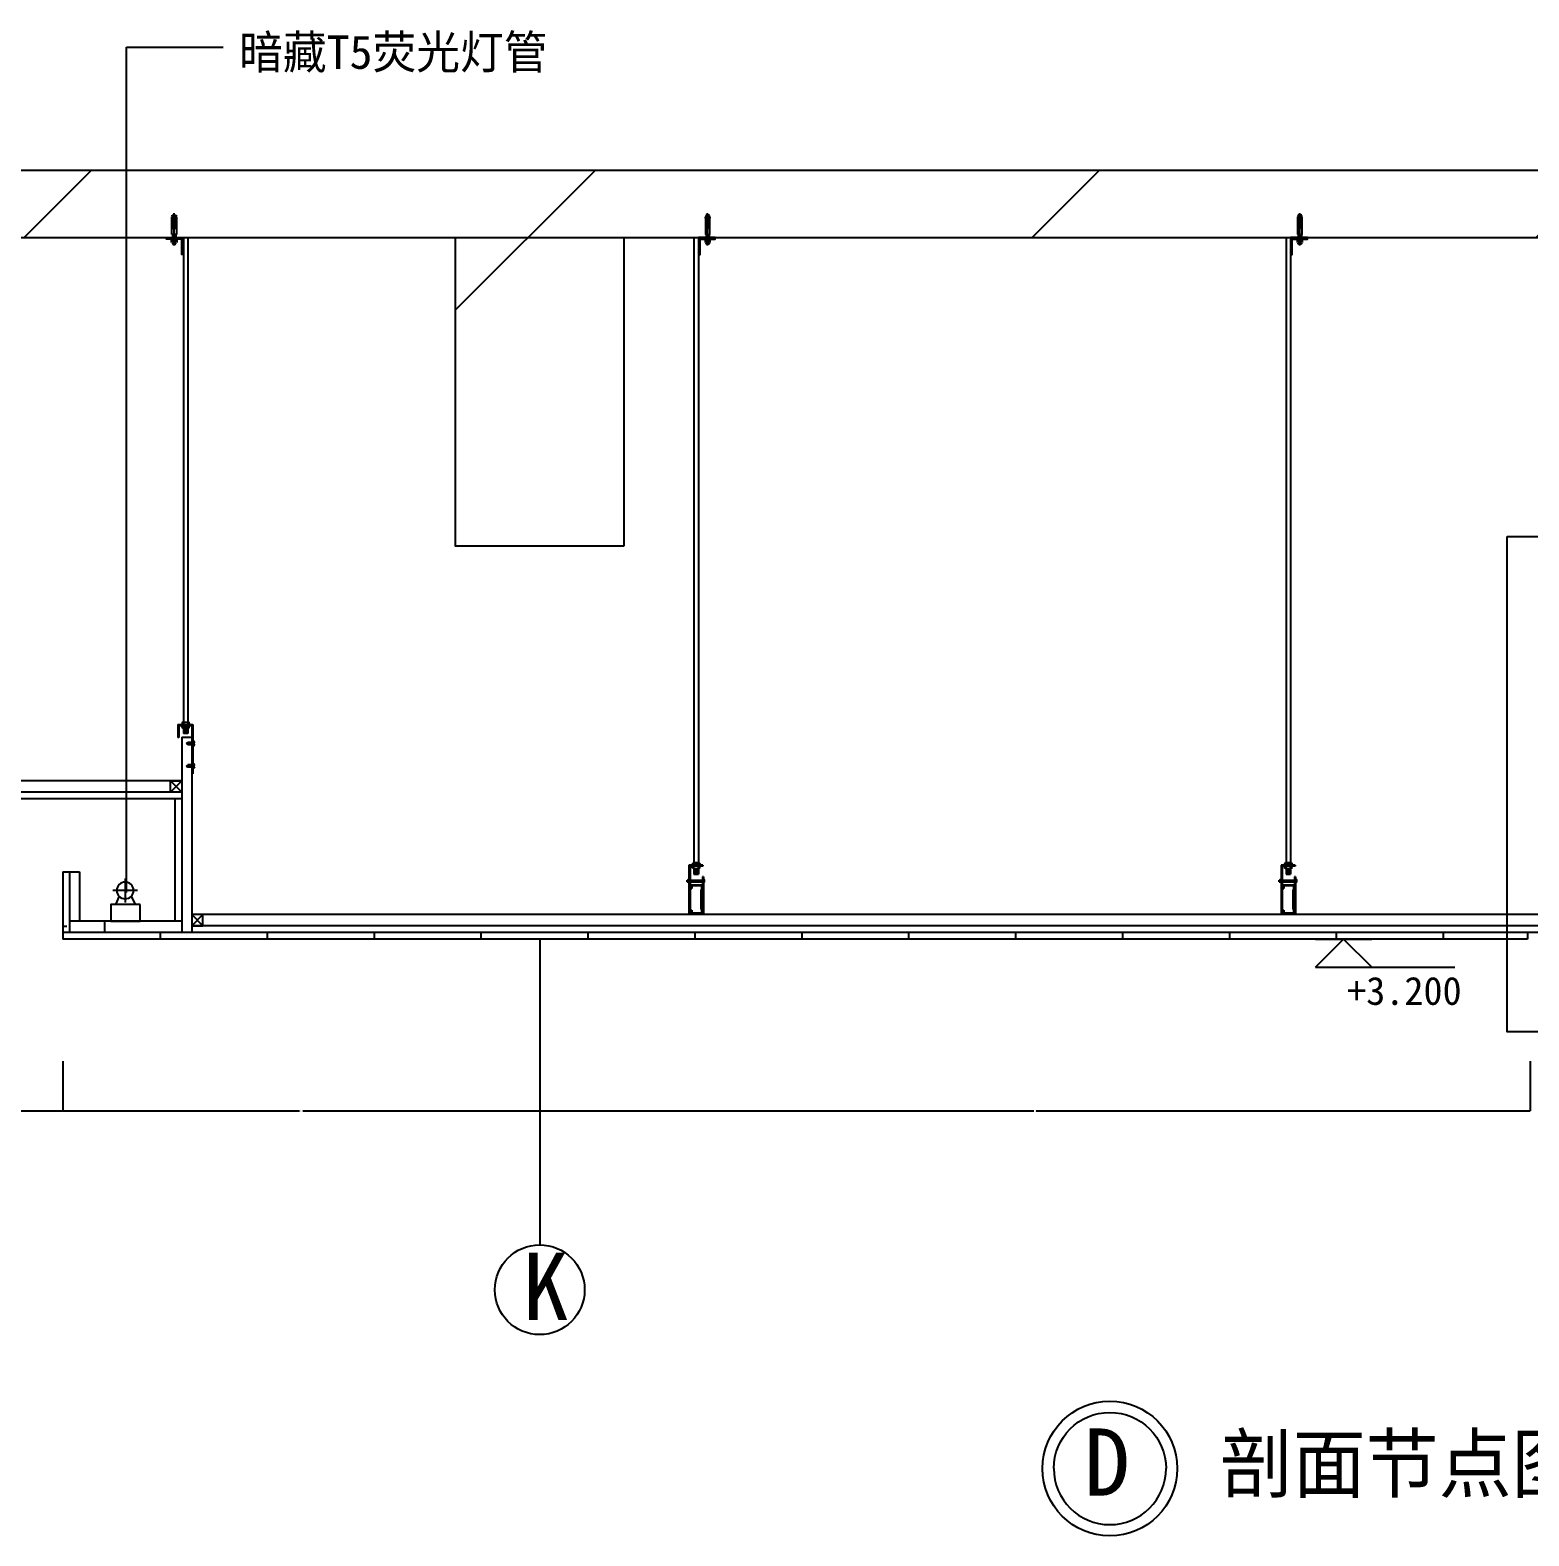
# Model space of a CAD drawing. Header units: metres. Extents: x 343211 to 355779, y -263405 to -260563.
# Drawn here: x 346882 to 349553, y -263405 to -260722 of the extents above; entities that cross this region are included whole.
import ezdxf

# ---------------------------------------------------------------- set-up
doc = ezdxf.new("R2010")
doc.units = ezdxf.units.M
for name, color, linetype in [('10', 8, 'Continuous'), ('16', 3, 'Continuous'), ('19', 9, 'Continuous'), ('2', 8, 'Continuous'), ('20', 1, 'Continuous'), ('22', 8, 'Continuous'), ('3', 2, 'Continuous'), ('7', 7, 'Continuous'), ('8', 7, 'Continuous'), ('9', 1, 'Continuous')]:
    doc.layers.add(name, color=color, linetype=linetype)
doc.dimstyles.get("Standard").update_dxf_attribs({"dimtxt": 2.5, "dimasz": 2.5, "dimexe": 1.25, "dimexo": 0.625, "dimtad": 1, "dimcen": 2.5, "dimazin": 3, "dimtfac": 1, "dimtmove": 0, "dimatfit": 3})

# ---------------------------------------------------------------- blocks, each defined once
blk = doc.blocks.new('HY-4')
at = {"layer": '20'}
for points in [[(-5, 0, -1), (5, 0, -1)], [(-5, 0, 1), (5, 0, 1)]]:
    blk.add_lwpolyline(points, format="xyb", dxfattribs=at)
blk.add_circle((0, 0), 6, dxfattribs=at)
blk.add_circle((0, 0), 6, dxfattribs=at)
blk = doc.blocks.new('HY6')
at = {"layer": '7'}
for p, q in [((-2.5, 2.5), (9.91, 2.5)), ((-2.5, 2.5), (0, 0)), ((2.5, 2.5), (0, 0)), ((-2.5, 0), (2.5, 0))]:
    blk.add_line(p, q, dxfattribs=at)
blk = doc.blocks.new('cd3')
at = {"layer": '22'}
for p, q in [((15408.93, -111315.97), (15433.93, -111315.97)), ((15408.93, -111315.97), (15408.93, -111317.97)), ((15408.93, -111317.97), (15431.93, -111317.97)), ((15414.64, -111313.29), (15414.64, -111315.97)), ((15414.64, -111320.66), (15414.64, -111317.97)), ((15425.03, -111312.1), (15415.83, -111312.1)), ((15425.03, -111321.85), (15415.83, -111321.85)), ((15417.03, -111301.64), (15417.03, -111315.93)), ((15417.03, -111311.86), (15425.03, -111311.86)), ((15417.03, -111313.29), (15417.03, -111315.97)), ((15417.03, -111315.97), (15417.03, -111315.99)), ((15417.03, -111320.66), (15417.03, -111317.97)), ((15417.03, -111321.85), (15417.03, -111332.03)), ((15425.03, -111322.62), (15417.03, -111323.4)), ((15417.03, -111323.56), (15425.03, -111323.39)), ((15425.03, -111323.49), (15417.03, -111324.22)), ((15417.03, -111324.42), (15425.03, -111324.42)), ((15425.03, -111324.5), (15417.03, -111325.09)), ((15425.03, -111301.64), (15425.03, -111313.29)), ((15426.22, -111312.1), (15425.03, -111312.1)), ((15425.03, -111313.29), (15425.03, -111315.97)), ((15425.03, -111315.97), (15425.03, -111315.99)), ((15425.03, -111320.66), (15425.03, -111317.97)), ((15426.22, -111321.85), (15425.03, -111321.85)), ((15425.03, -111321.85), (15425.03, -111332.03)), ((15427.41, -111313.29), (15427.41, -111315.97)), ((15427.41, -111320.66), (15427.41, -111317.97)), ((15431.93, -111317.97), (15431.93, -111401.97)), ((15433.93, -111315.97), (15433.93, -111403.97)), ((15406.48, -111342.09), (15406.48, -111345.99)), ((15406.92, -111341.64), (15407.93, -111341.64)), ((15406.92, -111342.54), (15407.93, -111342.54)), ((15407.93, -111342.54), (15406.92, -111342.54)), ((15406.92, -111345.54), (15407.93, -111345.54)), ((15407.93, -111345.54), (15406.92, -111345.54)), ((15406.92, -111346.43), (15407.93, -111346.43)), ((15407.93, -111336.97), (15407.93, -111403.97)), ((15407.93, -111336.97), (15409.93, -111336.97)), ((15407.93, -111341.64), (15407.93, -111346.43)), ((15409.93, -111336.97), (15409.93, -111401.97)), ((15433.13, -111342.54), (15409.93, -111342.54)), ((15433.13, -111345.54), (15409.93, -111345.54)), ((15417.03, -111325.29), (15425.03, -111325.47)), ((15425.03, -111325.58), (15417.03, -111326.36)), ((15417.03, -111326.5), (15425.03, -111326.32)), ((15425.03, -111326.45), (15417.03, -111327.18)), ((15417.03, -111327.36), (15425.03, -111327.36)), ((15425.03, -111327.45), (15417.03, -111328.04)), ((15417.03, -111328.21), (15425.03, -111328.4)), ((15425.03, -111328.47), (15417.03, -111328.79)), ((15425.03, -111329.39), (15417.03, -111329.06)), ((15417.03, -111329.64), (15425.03, -111329.46)), ((15425.03, -111330.4), (15417.03, -111329.81)), ((15417.03, -111330.5), (15425.03, -111330.5)), ((15425.03, -111331.41), (15417.03, -111330.68)), ((15417.03, -111331.36), (15425.03, -111331.53)), ((15425.03, -111332.03), (15417.03, -111332.03)), ((15428.67, -111342.54), (15428.14, -111345.54)), ((15428.93, -111342.54), (15428.41, -111345.54)), ((15429.37, -111342.54), (15428.84, -111345.54)), ((15429.63, -111342.54), (15429.11, -111345.54)), ((15430.07, -111342.54), (15429.54, -111345.54)), ((15430.33, -111342.54), (15429.81, -111345.54)), ((15430.77, -111342.54), (15430.24, -111345.54)), ((15431.03, -111342.54), (15430.51, -111345.54)), ((15431.47, -111342.54), (15430.94, -111345.54)), ((15431.73, -111342.54), (15431.21, -111345.54)), ((15432.17, -111342.54), (15431.64, -111345.54)), ((15432.43, -111342.54), (15431.91, -111345.54)), ((15432.87, -111342.54), (15432.34, -111345.54)), ((15433.13, -111342.54), (15432.61, -111345.54)), ((15433.93, -111341.64), (15433.93, -111346.43)), ((15434.94, -111341.64), (15433.93, -111341.64)), ((15434.94, -111342.54), (15433.93, -111342.54)), ((15434.94, -111345.54), (15433.93, -111345.54)), ((15434.94, -111346.43), (15433.93, -111346.43)), ((15435.84, -111342.54), (15435.31, -111345.54)), ((15435.38, -111342.09), (15435.38, -111345.99)), ((15437.13, -111342.54), (15435.38, -111342.54)), ((15437.13, -111345.54), (15435.38, -111345.54)), ((15436.1, -111342.54), (15435.58, -111345.54)), ((15436.54, -111342.54), (15436.01, -111345.54)), ((15436.8, -111342.54), (15436.28, -111345.54)), ((15437.13, -111345.54), (15437.13, -111342.54)), ((15409.93, -111351.97), (15429.93, -111351.97)), ((15409.93, -111359.01), (15409.93, -111351.97)), ((15409.93, -111359.01), (15410.93, -111359.94)), ((15410.93, -111394.01), (15410.93, -111359.94)), ((15411.13, -111353.17), (15428.73, -111353.17)), ((15411.13, -111358.49), (15411.13, -111353.17)), ((15411.13, -111358.49), (15412.13, -111359.42)), ((15412.13, -111394.53), (15412.13, -111359.42)), ((15428.73, -111353.17), (15428.73, -111357.47)), ((15429.93, -111357.47), (15428.73, -111357.47)), ((15429.93, -111351.97), (15429.93, -111357.47)), ((15407.93, -111403.97), (15433.93, -111403.97)), ((15409.93, -111394.94), (15410.93, -111394.01)), ((15409.93, -111401.97), (15409.93, -111394.94)), ((15429.93, -111401.97), (15409.93, -111401.97)), ((15409.93, -111401.97), (15431.93, -111401.97)), ((15411.13, -111395.46), (15412.13, -111394.53)), ((15411.13, -111400.77), (15411.13, -111395.46)), ((15428.73, -111400.77), (15411.13, -111400.77)), ((15429.93, -111396.47), (15428.73, -111396.47)), ((15428.73, -111396.47), (15428.73, -111400.77)), ((15429.93, -111396.47), (15429.93, -111401.97))]:
    blk.add_line(p, q, dxfattribs=at)
for centre, radius, start, end in [((15415.83, -111313.29), 1.19, 90, 180), ((15415.83, -111320.66), 1.19, 180, 270), ((15415.83, -111313.29), 1.19, 0, 90), ((15415.83, -111320.66), 1.19, 270, 0), ((15418.22, -111313.29), 1.19, 90, 180), ((15418.22, -111320.66), 1.19, 180, 270), ((15423.83, -111313.29), 1.19, 0, 90), ((15423.83, -111320.66), 1.19, 270, 0), ((15426.22, -111313.29), 1.19, 90, 180), ((15426.22, -111320.66), 1.19, 180, 270), ((15426.22, -111313.29), 1.19, 0, 90), ((15426.22, -111320.66), 1.19, 270, 0), ((15406.92, -111342.09), 0.45, 90, 180), ((15406.92, -111342.09), 0.45, 180, 270), ((15406.92, -111342.99), 0.45, 90, 180), ((15406.92, -111345.09), 0.45, 180, 270), ((15406.92, -111345.99), 0.45, 90, 180), ((15406.92, -111345.99), 0.45, 180, 270), ((15434.94, -111342.09), 0.45, 0, 90), ((15434.94, -111342.09), 0.45, 270, 0), ((15434.94, -111342.99), 0.45, 0, 90), ((15434.94, -111345.09), 0.45, 270, 0), ((15434.94, -111345.99), 0.45, 0, 90), ((15434.94, -111345.99), 0.45, 270, 0)]:
    blk.add_arc(centre, radius, start, end, dxfattribs=at)
blk = doc.blocks.new('dg1')
at = {"layer": '22'}
for p, q in [((15767.4, -29327.36), (15767.4, -29369.94)), ((15745.46, -29348.69), (15789.24, -29348.69)), ((15756.54, -29358.94), (15749.87, -29373.75)), ((15778.26, -29358.94), (15784.93, -29373.75))]:
    blk.add_line(p, q, dxfattribs=at)
blk.add_lwpolyline([(15740.68, -29373.75), (15792.83, -29373.75), (15792.83, -29403.58), (15740.68, -29403.58)], close=True, dxfattribs=at)
blk.add_circle((15767.4, -29348.69), 14.93, dxfattribs=at)
blk = doc.blocks.new('c4')
at = {"layer": '22'}
for p, q in [((15553.57, -111027.72), (15553.57, -111042.01)), ((15561.57, -111027.72), (15561.57, -111039.37)), ((15543.47, -111042.05), (15570.47, -111042.05)), ((15543.47, -111042.05), (15543.47, -111065.14)), ((15545.47, -111044.05), (15568.47, -111044.05)), ((15545.47, -111044.05), (15545.47, -111065.14)), ((15551.19, -111039.37), (15551.19, -111042.05)), ((15551.19, -111046.74), (15551.19, -111044.05)), ((15561.57, -111038.17), (15552.38, -111038.17)), ((15561.57, -111047.93), (15552.38, -111047.93)), ((15553.57, -111037.94), (15561.57, -111037.94)), ((15553.57, -111039.37), (15553.57, -111042.05)), ((15553.57, -111042.05), (15553.57, -111042.07)), ((15553.57, -111046.74), (15553.57, -111044.05)), ((15553.57, -111047.93), (15553.57, -111058.11)), ((15561.57, -111048.7), (15553.57, -111049.47)), ((15553.57, -111049.64), (15561.57, -111049.46)), ((15561.57, -111049.57), (15553.57, -111050.3)), ((15553.57, -111050.5), (15561.57, -111050.5)), ((15561.57, -111050.58), (15553.57, -111051.17)), ((15553.57, -111051.37), (15561.57, -111051.55)), ((15561.57, -111051.65), (15553.57, -111052.43)), ((15553.57, -111052.57), (15561.57, -111052.4)), ((15561.57, -111052.52), (15553.57, -111053.26)), ((15553.57, -111053.43), (15561.57, -111053.43)), ((15561.57, -111053.53), (15553.57, -111054.12)), ((15553.57, -111054.29), (15561.57, -111054.48)), ((15561.57, -111054.55), (15553.57, -111054.87)), ((15561.57, -111055.46), (15553.57, -111055.14)), ((15553.57, -111055.72), (15561.57, -111055.53)), ((15561.57, -111056.48), (15553.57, -111055.89)), ((15553.57, -111056.58), (15561.57, -111056.58)), ((15561.57, -111057.49), (15553.57, -111056.75)), ((15562.76, -111038.17), (15561.57, -111038.17)), ((15561.57, -111039.37), (15561.57, -111042.05)), ((15561.57, -111042.05), (15561.57, -111042.07)), ((15561.57, -111046.74), (15561.57, -111044.05)), ((15562.76, -111047.93), (15561.57, -111047.93)), ((15561.57, -111047.93), (15561.57, -111058.11)), ((15563.95, -111039.37), (15563.95, -111042.05)), ((15563.95, -111046.74), (15563.95, -111044.05)), ((15568.47, -111044.05), (15568.47, -111130.05)), ((15570.47, -111042.05), (15570.47, -111130.05)), ((15545.47, -111065.14), (15543.47, -111065.14)), ((15553.57, -111057.44), (15561.57, -111057.61)), ((15561.57, -111058.11), (15553.57, -111058.11)), ((15559.29, -111075.87), (15561.56, -111073.78)), ((15561.56, -111077.96), (15559.29, -111075.87)), ((15570.47, -111073.78), (15561.56, -111073.78)), ((15570.47, -111077.96), (15561.56, -111077.96)), ((15564.13, -111077.96), (15561.85, -111073.78)), ((15565.71, -111077.96), (15563.44, -111073.78)), ((15567.3, -111077.96), (15565.02, -111073.78)), ((15568.89, -111077.96), (15566.61, -111073.78)), ((15570.47, -111077.96), (15568.2, -111073.78)), ((15572.64, -111076.94), (15572.64, -111074.8)), ((15573.66, -111074.8), (15572.64, -111074.8)), ((15573.69, -111076.94), (15572.64, -111076.94)), ((15559.29, -111116.05), (15561.56, -111113.96)), ((15561.56, -111118.14), (15559.29, -111116.05)), ((15570.47, -111113.96), (15561.56, -111113.96)), ((15570.47, -111118.14), (15561.56, -111118.14)), ((15564.13, -111118.14), (15561.85, -111113.96)), ((15565.71, -111118.14), (15563.44, -111113.96)), ((15567.3, -111118.14), (15565.02, -111113.96)), ((15568.89, -111118.14), (15566.61, -111113.96)), ((15570.47, -111118.14), (15568.2, -111113.96)), ((15570.47, -111130.05), (15568.47, -111130.05)), ((15573.66, -111114.98), (15572.64, -111114.98)), ((15572.64, -111117.12), (15572.64, -111114.98)), ((15573.69, -111117.12), (15572.64, -111117.12))]:
    blk.add_line(p, q, dxfattribs=at)
for centre, radius, start, end in [((15552.38, -111039.37), 1.19, 90, 180), ((15552.38, -111046.74), 1.19, 180, 270), ((15552.38, -111039.37), 1.19, 0, 90), ((15552.38, -111046.74), 1.19, 270, 0), ((15554.76, -111039.37), 1.19, 90, 180), ((15554.76, -111046.74), 1.19, 180, 270), ((15560.38, -111039.37), 1.19, 0, 90), ((15560.38, -111046.74), 1.19, 270, 0), ((15562.76, -111039.37), 1.19, 90, 180), ((15562.76, -111046.74), 1.19, 180, 270), ((15562.76, -111039.37), 1.19, 0, 90), ((15562.76, -111046.74), 1.19, 270, 0), ((15569.97, -111076.79), 3.72, 277.74, 357.66), ((15569.87, -111074.94), 3.82, 2.11, 80.87), ((15569.97, -111116.97), 3.72, 277.74, 357.66), ((15569.87, -111115.13), 3.82, 2.11, 80.87)]:
    blk.add_arc(centre, radius, start, end, dxfattribs=at)
blk = doc.blocks.new('_CLOSEDFILLED')
at = {"color": 0, "linetype": 'BYBLOCK'}
blk.add_solid([(-1, 0), (0, 0), (-1, 0)], dxfattribs=at)
blk = doc.blocks.new('*D17')
for p, q in [((347790.53, -262559.17), (347790.53, -262647.75)), ((349555.53, -262559.17), (349555.53, -262647.75)), ((347790.78, -262647.75), (348671.03, -262647.75)), ((348675.03, -262647.75), (349555.28, -262647.75))]:
    blk.add_line(p, q)
at = {"layer": 'Defpoints'}
for p in [(347790.53, -262559.17), (349555.53, -262559.17), (347790.53, -262647.75)]:
    blk.add_point(p, dxfattribs=at)
at = {"layer": '7', "xscale": 0.25, "yscale": 0.25, "rotation": 180}
blk.add_blockref('_CLOSEDFILLED', (347790.53, -262647.75), dxfattribs=at)
at = {"layer": '7', "xscale": 0.25, "yscale": 0.25}
blk.add_blockref('_CLOSEDFILLED', (349555.53, -262647.75), dxfattribs=at)
at = {"layer": '7', "insert": (348673.03, -262647.75), "char_height": 1, "attachment_point": 5}
blk.add_mtext('1765', dxfattribs=at)
blk = doc.blocks.new('*D18')
for p, q in [((346940.54, -262559.17), (346940.54, -262647.75)), ((347790.53, -262559.17), (347790.53, -262647.75)), ((346940.79, -262647.75), (347362.535, -262647.75)), ((347368.535, -262647.75), (347790.28, -262647.75))]:
    blk.add_line(p, q)
at = {"layer": 'Defpoints'}
for p in [(346940.54, -262559.17), (347790.53, -262559.17), (346940.54, -262647.75)]:
    blk.add_point(p, dxfattribs=at)
at = {"layer": '7', "xscale": 0.25, "yscale": 0.25, "rotation": 180}
blk.add_blockref('_CLOSEDFILLED', (346940.54, -262647.75), dxfattribs=at)
at = {"layer": '7', "xscale": 0.25, "yscale": 0.25}
blk.add_blockref('_CLOSEDFILLED', (347790.53, -262647.75), dxfattribs=at)
at = {"layer": '7', "insert": (347365.535, -262647.75), "char_height": 1, "attachment_point": 5}
blk.add_mtext('849,99', dxfattribs=at)
blk = doc.blocks.new('*D19')
for p, q in [((344240.52, -262559.17), (344240.52, -262647.75)), ((346940.54, -262559.17), (346940.54, -262647.75)), ((344240.77, -262647.75), (345587.03, -262647.75)), ((345594.03, -262647.75), (346940.29, -262647.75))]:
    blk.add_line(p, q)
at = {"layer": 'Defpoints'}
for p in [(344240.52, -262559.17), (346940.54, -262559.17), (344240.52, -262647.75)]:
    blk.add_point(p, dxfattribs=at)
at = {"layer": '7', "xscale": 0.25, "yscale": 0.25, "rotation": 180}
blk.add_blockref('_CLOSEDFILLED', (344240.52, -262647.75), dxfattribs=at)
at = {"layer": '7', "xscale": 0.25, "yscale": 0.25}
blk.add_blockref('_CLOSEDFILLED', (346940.54, -262647.75), dxfattribs=at)
at = {"layer": '7', "insert": (345590.53, -262647.75), "char_height": 1, "attachment_point": 5}
blk.add_mtext('2700,02', dxfattribs=at)

msp = doc.modelspace()

# ---------------------------------------------------------------- hatches: boundary and pattern name
at = {"layer": '10'}
h = msp.add_hatch(dxfattribs=at)
h.set_pattern_fill('ANSI31', scale=200)
h.paths.add_polyline_path([(355689.35, -260971.66), (352290.53, -260971.66), (352290.53, -261091.66), (353959.95, -261091.66), (353959.95, -261060.56), (353959.38, -261051.99), (353968.49, -261051.99), (353967.92, -261060.56), (353967.92, -261091.66), (353977.44, -261091.66), (354005.15, -261091.66), (354005.15, -261060.56), (354004.57, -261051.99), (354013.68, -261051.99), (354013.11, -261060.56), (354013.11, -261091.66), (354025.63, -261091.66), (354704.95, -261091.66), (354704.95, -261060.56), (354704.38, -261051.99), (354713.49, -261051.99), (354712.92, -261060.56), (354712.92, -261091.66), (354722.44, -261091.66), (355689.35, -261091.66)])
h.paths.add_polyline_path([(352440.34, -261091.66), (352290.53, -261091.66), (352290.53, -261641.64), (352440.34, -261641.64)])
h.paths.add_polyline_path([(352290.53, -261091.66), (352140.72, -261091.66), (352140.72, -261641.64), (352290.53, -261641.64)])
h.paths.add_polyline_path([(352290.53, -260971.66), (343390.52, -260971.66), (343390.52, -261091.66), (344037.94, -261091.66), (344037.94, -261060.56), (344037.37, -261051.99), (344046.48, -261051.99), (344045.91, -261060.56), (344045.91, -261091.66), (344055.43, -261091.66), (345094.25, -261091.66), (345094.25, -261060.56), (345093.68, -261051.99), (345102.79, -261051.99), (345102.22, -261060.56), (345102.22, -261091.66), (345111.73, -261091.66), (346149.35, -261091.66), (346149.35, -261060.56), (346148.78, -261051.99), (346157.89, -261051.99), (346157.31, -261060.56), (346157.31, -261091.66), (346166.83, -261091.66), (347135.15, -261091.66), (347135.15, -261060.56), (347134.58, -261051.99), (347143.69, -261051.99), (347143.12, -261060.56), (347143.12, -261091.66), (347155.63, -261091.66), (348085.75, -261091.66), (348085.75, -261060.56), (348085.18, -261051.99), (348094.28, -261051.99), (348093.71, -261060.56), (348093.71, -261091.66), (348103.23, -261091.66), (349140.85, -261091.66), (349140.85, -261060.56), (349140.28, -261051.99), (349149.38, -261051.99), (349148.81, -261060.56), (349148.81, -261091.66), (349158.33, -261091.66), (349868.15, -261091.66), (349868.15, -261060.56), (349867.57, -261051.99), (349876.68, -261051.99), (349876.11, -261060.56), (349876.11, -261091.66), (349888.63, -261091.66), (350567.95, -261091.66), (350567.95, -261060.56), (350567.38, -261051.99), (350576.49, -261051.99), (350575.92, -261060.56), (350575.92, -261091.66), (350585.44, -261091.66), (350613.15, -261091.66), (350613.15, -261060.56), (350612.57, -261051.99), (350621.68, -261051.99), (350621.11, -261060.56), (350621.11, -261091.66), (350633.63, -261091.66), (352290.53, -261091.66)])
h.paths.add_polyline_path([(347940.34, -261091.66), (347640.72, -261091.66), (347640.72, -261641.64), (347940.34, -261641.64)])
h = msp.add_hatch(dxfattribs=at)
h.set_pattern_fill('AR-CONC', scale=20)
h.paths.add_polyline_path([(351014.86, -260971.66), (346565.3, -260971.66), (346565.3, -261091.66), (347136.29, -261091.66), (347136.29, -261086.13), (347135.15, -261086.13), (347135.15, -261060.56), (347134.58, -261051.99), (347143.69, -261051.99), (347143.12, -261060.56), (347143.12, -261086.13), (347141.98, -261086.13), (347141.98, -261091.66), (347155.63, -261091.66), (348086.89, -261091.66), (348086.89, -261086.13), (348085.75, -261086.13), (348085.75, -261060.56), (348085.18, -261051.99), (348094.28, -261051.99), (348093.71, -261060.56), (348093.71, -261086.13), (348092.58, -261086.13), (348092.58, -261091.66), (348103.23, -261091.66), (349141.98, -261091.66), (349141.98, -261086.13), (349140.85, -261086.13), (349140.85, -261060.56), (349140.28, -261051.99), (349149.38, -261051.99), (349148.81, -261060.56), (349148.81, -261086.13), (349147.67, -261086.13), (349147.67, -261091.66), (349158.33, -261091.66), (349869.28, -261091.66), (349869.28, -261086.13), (349868.15, -261086.13), (349868.15, -261060.56), (349867.57, -261051.99), (349876.68, -261051.99), (349876.11, -261060.56), (349876.11, -261086.13), (349874.97, -261086.13), (349874.97, -261091.66), (349888.63, -261091.66), (350569.09, -261091.66), (350569.09, -261086.13), (350567.95, -261086.13), (350567.95, -261060.56), (350567.38, -261051.99), (350576.49, -261051.99), (350575.92, -261060.56), (350575.92, -261086.13), (350574.78, -261086.13), (350574.78, -261091.66), (350585.44, -261091.66), (350614.28, -261091.66), (350614.28, -261086.13), (350613.15, -261086.13), (350613.15, -261060.56), (350612.57, -261051.99), (350621.68, -261051.99), (350621.11, -261060.56), (350621.11, -261086.13), (350619.97, -261086.13), (350619.97, -261091.66), (350633.63, -261091.66), (351014.86, -261091.66)])
h = msp.add_hatch(dxfattribs=at)
h.set_pattern_fill('SOLID')
h.paths.add_polyline_path([(347125.63, -261091.66), (347155.63, -261091.66), (347155.63, -261121.66), (347152.63, -261121.66), (347152.63, -261094.66), (347125.63, -261094.66)])
h = msp.add_hatch(dxfattribs=at)
h.set_pattern_fill('SOLID')
h.paths.add_polyline_path([(348103.23, -261091.66), (348073.23, -261091.66), (348073.23, -261121.66), (348076.23, -261121.66), (348076.23, -261094.66), (348103.23, -261094.66)])
h = msp.add_hatch(dxfattribs=at)
h.set_pattern_fill('SOLID')
h.paths.add_polyline_path([(349158.33, -261091.66), (349128.33, -261091.66), (349128.33, -261121.66), (349131.33, -261121.66), (349131.33, -261094.66), (349158.33, -261094.66)])
h = msp.add_hatch(dxfattribs=at)
h.set_pattern_fill('CROSS', scale=15)
h.paths.add_polyline_path([(346331.25, -262079.66), (347152.54, -262079.66), (347152.54, -262091.66), (346331.25, -262091.66)])
h = msp.add_hatch(dxfattribs=at)
h.set_pattern_fill('CROSS', scale=15)
h.paths.add_polyline_path([(347754.09, -262329.66), (346940.54, -262329.66), (346940.54, -262341.66), (347754.09, -262341.66)])
h.paths.add_polyline_path([(346952.54, -262221.66), (346940.54, -262221.66), (346940.54, -262329.66), (346952.54, -262329.66)])
h.paths.add_polyline_path([(347152.54, -262091.66), (347140.54, -262091.66), (347140.54, -262309.68), (347152.54, -262309.68)])
h = msp.add_hatch(dxfattribs=at)
h.set_pattern_fill('AR-PARQ1', scale=3)
h.paths.add_polyline_path([(347152.54, -262309.68), (346952.54, -262309.68), (346952.54, -262329.66), (347152.54, -262329.66)])
h.paths.add_polyline_path([(346970.54, -262221.66), (346952.54, -262221.66), (346952.54, -262309.68), (346970.54, -262309.68)])
h = msp.add_hatch(dxfattribs=at)
h.set_pattern_fill('CROSS', scale=15)
h.paths.add_polyline_path([(348820.26, -262329.66), (347754.09, -262329.66), (347754.09, -262341.66), (348820.26, -262341.66)])
h = msp.add_hatch(dxfattribs=at)
h.set_pattern_fill('CROSS', scale=15)
h.paths.add_polyline_path([(349550.53, -262329.66), (348820.26, -262329.66), (348820.26, -262341.66), (349550.53, -262341.66)])

# ---------------------------------------------------------------- linework, layer by layer
for p, q in [((347134.77, -261054.84), (347136.29, -261054.84)), ((347135.15, -261060.56), (347134.77, -261054.84)), ((347135.15, -261086.13), (347135.15, -261060.56)), ((347135.72, -261051.99), (347142.55, -261051.99)), ((347136.29, -261054.84), (347135.72, -261051.99)), ((347136.29, -261054.84), (347136.29, -261074.75)), ((347137.43, -261074.75), (347137.43, -261054.84)), ((347137.43, -261054.84), (347140.84, -261054.84)), ((347139.13, -261105.72), (347139.13, -261048.4)), ((347140.84, -261054.84), (347140.84, -261074.75)), ((347142.55, -261051.99), (347141.98, -261054.84)), ((347141.98, -261074.75), (347141.98, -261054.84)), ((347141.98, -261054.84), (347143.5, -261054.84)), ((347143.5, -261054.84), (347143.12, -261060.56)), ((347143.12, -261060.56), (347143.12, -261086.13)), ((348086.89, -261054.84), (348085.37, -261054.84)), ((348085.37, -261054.84), (348085.75, -261060.56)), ((348085.75, -261060.56), (348085.75, -261086.13)), ((348093.14, -261051.99), (348086.32, -261051.99)), ((348086.32, -261051.99), (348086.89, -261054.84)), ((348086.89, -261074.75), (348086.89, -261054.84)), ((348088.02, -261054.84), (348088.02, -261074.75)), ((348091.44, -261054.84), (348088.02, -261054.84)), ((348089.73, -261105.72), (348089.73, -261048.4)), ((348091.44, -261074.75), (348091.44, -261054.84)), ((348092.58, -261054.84), (348093.14, -261051.99)), ((348094.09, -261054.84), (348092.58, -261054.84)), ((348092.58, -261054.84), (348092.58, -261074.75)), ((348093.71, -261060.56), (348094.09, -261054.84)), ((348093.71, -261086.13), (348093.71, -261060.56)), ((349140.47, -261054.84), (349140.85, -261060.56)), ((349141.98, -261054.84), (349140.47, -261054.84)), ((349140.85, -261060.56), (349140.85, -261086.13)), ((349141.42, -261051.99), (349141.98, -261054.84)), ((349148.24, -261051.99), (349141.42, -261051.99)), ((349141.98, -261074.75), (349141.98, -261054.84)), ((349146.54, -261054.84), (349143.12, -261054.84)), ((349143.12, -261054.84), (349143.12, -261074.75)), ((349144.83, -261105.72), (349144.83, -261048.4)), ((349146.54, -261074.75), (349146.54, -261054.84)), ((349147.67, -261054.84), (349148.24, -261051.99)), ((349147.67, -261054.84), (349147.67, -261074.75)), ((349149.19, -261054.84), (349147.67, -261054.84)), ((349148.81, -261060.56), (349149.19, -261054.84)), ((349148.81, -261086.13), (349148.81, -261060.56)), ((347143.12, -261086.13), (347135.15, -261086.13)), ((347136.29, -261074.75), (347137.43, -261074.75)), ((347136.29, -261086.13), (347136.29, -261094.66)), ((347140.84, -261074.75), (347141.98, -261074.75)), ((347141.98, -261086.13), (347141.98, -261094.66)), ((348085.75, -261086.13), (348093.71, -261086.13)), ((348088.02, -261074.75), (348086.89, -261074.75)), ((348086.89, -261086.13), (348086.89, -261094.66)), ((348092.58, -261074.75), (348091.44, -261074.75)), ((348092.58, -261086.13), (348092.58, -261094.66)), ((349140.85, -261086.13), (349148.81, -261086.13)), ((349143.12, -261074.75), (349141.98, -261074.75)), ((349141.98, -261086.13), (349141.98, -261094.66)), ((349147.67, -261074.75), (349146.54, -261074.75)), ((349147.67, -261086.13), (349147.67, -261094.66)), ((347133.45, -261094.66), (347133.45, -261095.8)), ((347144.82, -261094.66), (347133.45, -261094.66)), ((347133.45, -261095.8), (347144.82, -261095.8)), ((347134.58, -261096.93), (347134.58, -261095.8)), ((347143.69, -261096.93), (347134.58, -261096.93)), ((347134.58, -261100.58), (347134.58, -261097.84)), ((347142.32, -261096.93), (347135.95, -261096.93)), ((347142.32, -261101.49), (347135.95, -261101.49)), ((347136.29, -261101.49), (347136.29, -261103.19)), ((347136.29, -261103.19), (347136.86, -261103.76)), ((347136.29, -261103.19), (347141.98, -261103.19)), ((347136.86, -261097.84), (347136.86, -261100.58)), ((347136.86, -261103.76), (347141.41, -261103.76)), ((347141.3, -261097.84), (347141.3, -261100.58)), ((347141.41, -261103.76), (347141.98, -261103.19)), ((347141.98, -261103.19), (347141.98, -261101.49)), ((347143.69, -261095.8), (347143.69, -261096.93)), ((347143.69, -261097.84), (347143.69, -261100.58)), ((347144.82, -261095.8), (347144.82, -261094.66)), ((348084.04, -261094.66), (348095.42, -261094.66)), ((348084.04, -261095.8), (348084.04, -261094.66)), ((348095.42, -261095.8), (348084.04, -261095.8)), ((348085.18, -261095.8), (348085.18, -261096.93)), ((348085.18, -261096.93), (348094.28, -261096.93)), ((348085.18, -261097.84), (348085.18, -261100.58)), ((348086.55, -261096.93), (348092.92, -261096.93)), ((348086.55, -261101.49), (348092.92, -261101.49)), ((348086.89, -261103.19), (348086.89, -261101.49)), ((348092.58, -261103.19), (348086.89, -261103.19)), ((348087.46, -261103.76), (348086.89, -261103.19)), ((348092.01, -261103.76), (348087.46, -261103.76)), ((348087.57, -261097.84), (348087.57, -261100.58)), ((348092.01, -261097.84), (348092.01, -261100.58)), ((348092.58, -261103.19), (348092.01, -261103.76)), ((348092.58, -261101.49), (348092.58, -261103.19)), ((348094.28, -261096.93), (348094.28, -261095.8)), ((348094.28, -261100.58), (348094.28, -261097.84)), ((348095.42, -261094.66), (348095.42, -261095.8)), ((349139.14, -261095.8), (349139.14, -261094.66)), ((349139.14, -261094.66), (349150.52, -261094.66)), ((349150.52, -261095.8), (349139.14, -261095.8)), ((349140.28, -261095.8), (349140.28, -261096.93)), ((349140.28, -261096.93), (349149.38, -261096.93)), ((349140.28, -261097.84), (349140.28, -261100.58)), ((349141.64, -261096.93), (349148.01, -261096.93)), ((349141.64, -261101.49), (349148.01, -261101.49)), ((349141.98, -261103.19), (349141.98, -261101.49)), ((349142.55, -261103.76), (349141.98, -261103.19)), ((349147.67, -261103.19), (349141.98, -261103.19)), ((349147.1, -261103.76), (349142.55, -261103.76)), ((349142.67, -261097.84), (349142.67, -261100.58)), ((349147.1, -261097.84), (349147.1, -261100.58)), ((349147.67, -261103.19), (349147.1, -261103.76)), ((349147.67, -261101.49), (349147.67, -261103.19)), ((349149.38, -261096.93), (349149.38, -261095.8)), ((349149.38, -261100.58), (349149.38, -261097.84)), ((349150.52, -261094.66), (349150.52, -261095.8))]:
    msp.add_line(p, q, dxfattribs=at)
at = {"layer": '16'}
for p, q in [((347152.54, -262079.66), (345590.53, -262079.66)), ((347152.54, -262091.66), (345590.53, -262091.66)), ((347140.54, -262091.66), (347140.54, -262309.68)), ((346940.54, -262221.66), (346940.54, -262341.66)), ((346940.54, -262221.66), (346952.54, -262221.66)), ((346952.54, -262221.66), (346952.54, -262329.66)), ((349915.53, -262329.66), (346940.54, -262329.66)), ((349550.53, -262341.66), (346940.54, -262341.66)), ((349550.53, -262329.66), (349550.53, -262341.66))]:
    msp.add_line(p, q, dxfattribs=at)
at = {"layer": '19'}
msp.add_lwpolyline([(349514.46, -261624.11), (350820.48, -261624.11), (350820.48, -262506.95), (349514.46, -262506.95)], close=True, dxfattribs=at)
at = {"layer": '2'}
msp.add_line((347790.53, -262341.66), (347790.53, -262886.23), dxfattribs=at)
at = {"layer": '20'}
msp.add_circle((347790.53, -262966.23), 80, dxfattribs=at)
at = {"layer": '22'}
for p, q in [((347155.63, -261091.66), (347155.63, -261944.96)), ((347163.63, -261091.66), (347163.63, -261944.96)), ((348065.23, -261091.66), (348065.23, -262209.68)), ((348073.23, -261091.66), (348073.23, -262195.35)), ((349120.33, -261091.66), (349120.33, -262209.68)), ((349128.33, -261091.66), (349128.33, -262195.35)), ((347152.54, -262079.66), (347132.54, -262059.66)), ((347132.54, -262079.66), (347152.54, -262059.66)), ((347152.54, -262079.66), (347132.54, -262059.66)), ((347132.54, -262079.66), (347152.54, -262059.66)), ((347190.54, -262317.66), (347170.54, -262297.66)), ((347170.54, -262317.66), (347190.54, -262297.66)), ((347190.54, -262317.66), (347170.54, -262297.66)), ((347170.54, -262317.66), (347190.54, -262297.66))]:
    msp.add_line(p, q, dxfattribs=at)
for points in [[(347152.54, -262079.66), (347132.54, -262079.66), (347132.54, -262059.66), (347152.54, -262059.66)], [(347152.54, -262079.66), (347132.54, -262079.66), (347132.54, -262059.66), (347152.54, -262059.66)], [(347170.54, -262317.66), (347190.54, -262317.66), (347190.54, -262297.66), (347170.54, -262297.66)], [(347170.54, -262317.66), (347190.54, -262317.66), (347190.54, -262297.66), (347170.54, -262297.66)]]:
    msp.add_lwpolyline(points, close=True, dxfattribs=at)
at = {"layer": '3'}
for p, q in [((343390.52, -260971.66), (355689.35, -260971.66)), ((343390.52, -261091.66), (355689.35, -261091.66))]:
    msp.add_line(p, q, dxfattribs=at)
msp.add_lwpolyline([(347940.34, -261641.64), (347640.72, -261641.64), (347640.72, -261091.66), (347940.34, -261091.66)], close=True, dxfattribs=at)
at = {"layer": '9'}
for p, q in [((347152.54, -261982.03), (347152.54, -262079.66)), ((347152.54, -261982.03), (347170.54, -261982.03)), ((347170.54, -261982.03), (347170.54, -262329.66)), ((347152.54, -262059.66), (345590.53, -262059.66)), ((347152.54, -262079.66), (347152.54, -262329.66)), ((346952.54, -262221.66), (346970.54, -262221.66)), ((346970.54, -262221.66), (346970.54, -262309.68)), ((349885.53, -262297.68), (347170.54, -262297.68)), ((347152.54, -262309.68), (346952.54, -262309.68)), ((349903.53, -262317.66), (347170.54, -262317.66))]:
    msp.add_line(p, q, dxfattribs=at)
for points in [[(347155.63, -261121.66), (347152.63, -261121.66), (347152.63, -261094.66), (347125.63, -261094.66), (347125.63, -261091.66), (347155.63, -261091.66), (347155.63, -261121.66)], [(348073.23, -261121.66), (348076.23, -261121.66), (348076.23, -261094.66), (348103.23, -261094.66), (348103.23, -261091.66), (348073.23, -261091.66), (348073.23, -261121.66)], [(349128.33, -261121.66), (349131.33, -261121.66), (349131.33, -261094.66), (349158.33, -261094.66), (349158.33, -261091.66), (349128.33, -261091.66), (349128.33, -261121.66)]]:
    msp.add_lwpolyline(points, dxfattribs=at)

# ---------------------------------------------------------------- block references
at = {"layer": '10', "xscale": -1}
msp.add_blockref('dg1', (362819.29, -232906.11), dxfattribs=at)
at = {"layer": '16'}
msp.add_blockref('c4', (331602.07, -150917.24), dxfattribs=at)
at = {"layer": '16', "xscale": -1}
for p in [(363490.26, -150893.71), (364545.36, -150893.71)]:
    msp.add_blockref('cd3', p, dxfattribs=at)
at = {"layer": '7', "xscale": -20, "yscale": 20, "zscale": 20, "rotation": 180}
msp.add_blockref('HY6', (349222.95, -262341.66), dxfattribs=at)
at = {"layer": '8', "xscale": 20, "yscale": 20, "zscale": 20}
msp.add_blockref('HY-4', (348806.43, -263284.71), dxfattribs=at)

# ---------------------------------------------------------------- texts
for s, height, p in [('D', 120, (348760.59, -263333.27)), ('剖面节点图', 100, (349002.3, -263326.12))]:
    msp.add_text(s, height=height).set_placement(p)
at = {"layer": '7'}
for s, height, p in [('暗藏T5荧光灯管', 60, (347254.9, -260791.25)), ('+3.200', 50, (349229.12, -262458.7))]:
    msp.add_text(s, height=height, dxfattribs=at).set_placement(p)
at = {"layer": '8'}
msp.add_text('K', height=120, dxfattribs=at).set_placement((347760.24, -263019.96))

# ---------------------------------------------------------------- dimensions: what is measured, and where the dimension line sits
at = {"layer": '7'}
for base, p1, p2, picture, middle in [((344240.52, -262647.75), (344240.52, -262559.17), (346940.54, -262559.17), '*D19', (345590.53, -262647.75)), ((346940.54, -262647.75), (346940.54, -262559.17), (347790.53, -262559.17), '*D18', (347365.535, -262647.75)), ((347790.53, -262647.75), (347790.53, -262559.17), (349555.53, -262559.17), '*D17', (348673.03, -262647.75))]:
    dim = msp.add_linear_dim(base=base, p1=p1, p2=p2, dimstyle='Standard', dxfattribs=at)
    dim.commit()
    dim.dimension.update_dxf_attribs({"geometry": picture, "text_midpoint": middle})

# ---------------------------------------------------------------- leaders
msp.add_leader([(347054, -262258.34), (347054, -260752.56), (347226.68, -260752.56)], dimstyle='Standard', dxfattribs=at)

doc.saveas('drawing.dxf')
